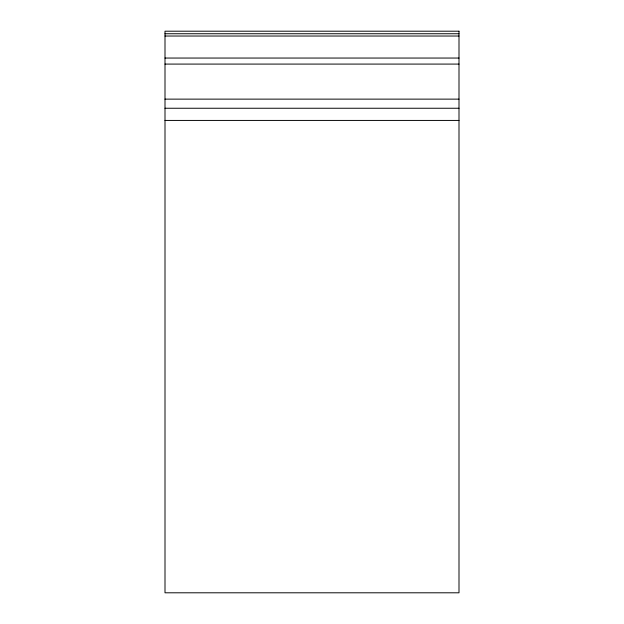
<?xml version="1.0" encoding="UTF-8"?>
<svg xmlns="http://www.w3.org/2000/svg" width="624" height="624" viewBox="0 0 624 624"><rect width="100%" height="100%" fill="white"/><g stroke="black" fill="none" stroke-linecap="round" stroke-linejoin="round"><path stroke-width="0.94" d="M165.001 33.743L458.999 33.743M165.001 36.028L458.999 36.028M165.001 58.048L458.999 58.048M165.001 64.085L458.999 64.085M165.001 99.13L458.999 99.13M165.001 108.248L458.999 108.248M165.001 120.432L458.999 120.432M458.999 31.2L165.001 31.2L165.001 592.8L458.999 592.8L458.999 31.2"/></g></svg>
